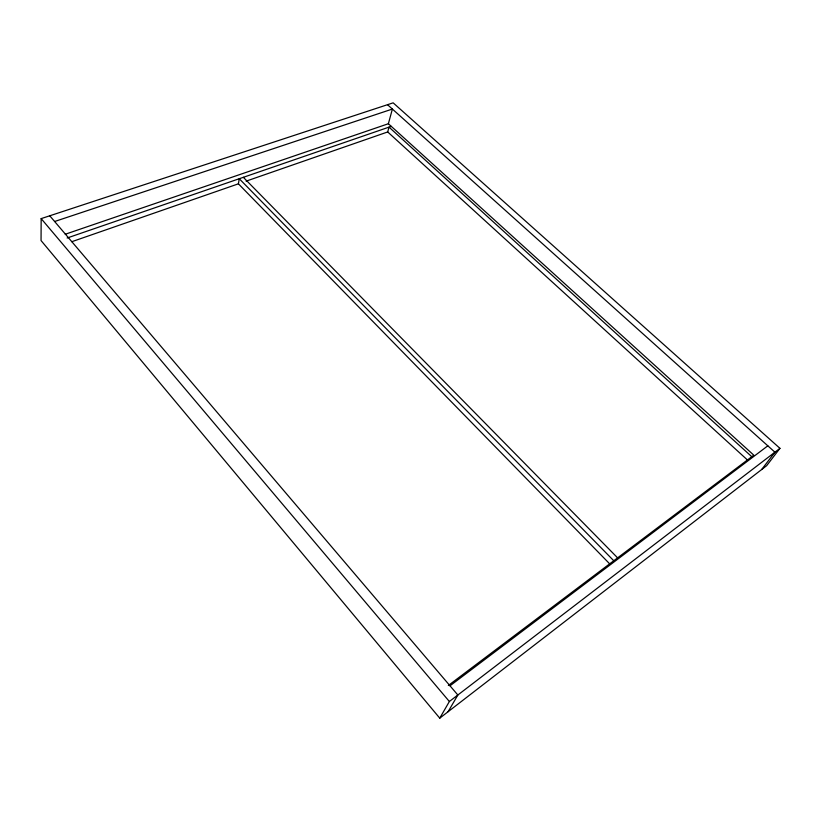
<?xml version="1.0" encoding="UTF-8"?>
<svg xmlns="http://www.w3.org/2000/svg" width="821" height="821" viewBox="0 0 821 821"><rect width="100%" height="100%" fill="white"/><g stroke="black" fill="none" stroke-linecap="round" stroke-linejoin="round"><path stroke-width="1.23" d="M41.163 218.612L41.05 240.553L439.758 718.159L766.65 465.681L779.95 448.338L393.156 102.841L41.163 218.612L449.364 701.503L439.758 718.159M609.972 564.15L238.408 183.822L239.25 178.721L613.78 560.753M65.239 234.252L388.374 123.735L392.387 109.049L54.617 221.506M246.105 181.154L387.697 131.955L389.021 127.132L751.779 456.702M448.102 711.715L457.851 695.018L49.753 215.779M761.652 469.54L774.921 452.186L387.522 104.698M449.364 701.503L779.95 448.338M450 685.802L767.83 445.824M448.338 685.484L753.811 455.173L388.374 123.735M71.827 241.702L238.408 183.822M67.137 238.008L391.268 126.362M387.697 131.955L747.633 460.14M243.324 177.315L617.608 557.859"/></g></svg>
